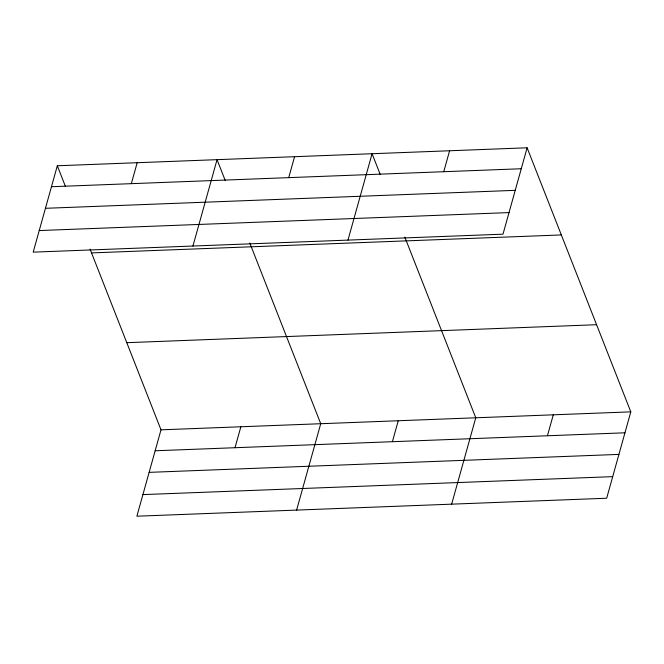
<?xml version="1.0" encoding="UTF-8"?>
<svg xmlns="http://www.w3.org/2000/svg" width="664" height="664" viewBox="0 0 664 664"><rect width="100%" height="100%" fill="white"/><g stroke="black" fill="none" stroke-linecap="round" stroke-linejoin="round"><path stroke-width="1" d="M57.32 165.768L33.2 252.146L502.997 234.176L527.116 147.798L57.32 165.768L65.504 186.601M131.331 183.662L137.182 162.713M192.933 246.037L217.053 159.659L225.229 180.492M90.047 249.116L161.003 429.824L136.884 516.202L606.68 498.232L630.8 411.854L527.116 147.798M288.716 177.645L294.567 156.696M235.014 447.719L240.866 426.769M347.969 240.111L372.081 153.724L380.264 174.566M296.617 510.093L320.729 423.715L249.78 243.007M443.751 171.71L449.603 150.761M392.399 441.701L398.251 420.744M451.644 504.167L475.764 417.781L404.808 237.081M547.435 435.767L553.286 414.817M51.468 186.717L521.265 168.747M45.442 208.305L515.239 190.344M39.226 230.557L509.031 212.588M91.532 252.901L561.337 234.94M126.782 342.682L596.587 324.713M161.003 429.824L630.8 411.854M155.152 450.773L624.948 432.804M149.118 472.361L618.923 454.4M142.909 494.605L612.714 476.644"/></g></svg>
